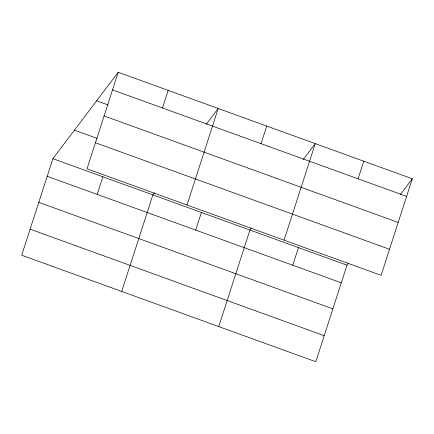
<?xml version="1.0" encoding="UTF-8"?>
<svg xmlns="http://www.w3.org/2000/svg" width="434" height="434" viewBox="0 0 434 434"><rect width="100%" height="100%" fill="white"/><g stroke="black" fill="none" stroke-linecap="round" stroke-linejoin="round"><path stroke-width="0.65" d="M118.2 72.272L87.017 168.815L381.117 275.313L412.3 178.775L118.2 72.272L52.883 158.687L21.7 255.225L315.8 361.728L346.983 265.185L348.578 263.075M97.189 194.41L102.88 176.795M162.506 108.001L168.197 90.38M121.694 291.436L152.876 194.899L154.471 192.783M187.011 205.022L218.194 108.484L206.221 124.325M195.712 230.091L201.403 212.47M261.029 143.676L266.72 126.055M218.747 326.58L249.93 230.042L251.525 227.931M284.064 240.165L315.247 143.627L303.274 159.473M292.766 265.234L298.456 247.613M358.083 178.819L363.773 161.198M400.327 194.616L412.3 178.775M112.509 89.892L406.609 196.396M96.646 100.791L108.033 104.914M104.095 115.938L398.195 222.436M74.436 130.173L97.221 138.419M95.431 142.77L389.531 249.268M52.883 158.687L346.983 265.185M47.192 176.307L341.292 282.805M38.778 202.352L332.878 308.851M30.114 229.185L324.214 335.683"/></g></svg>
